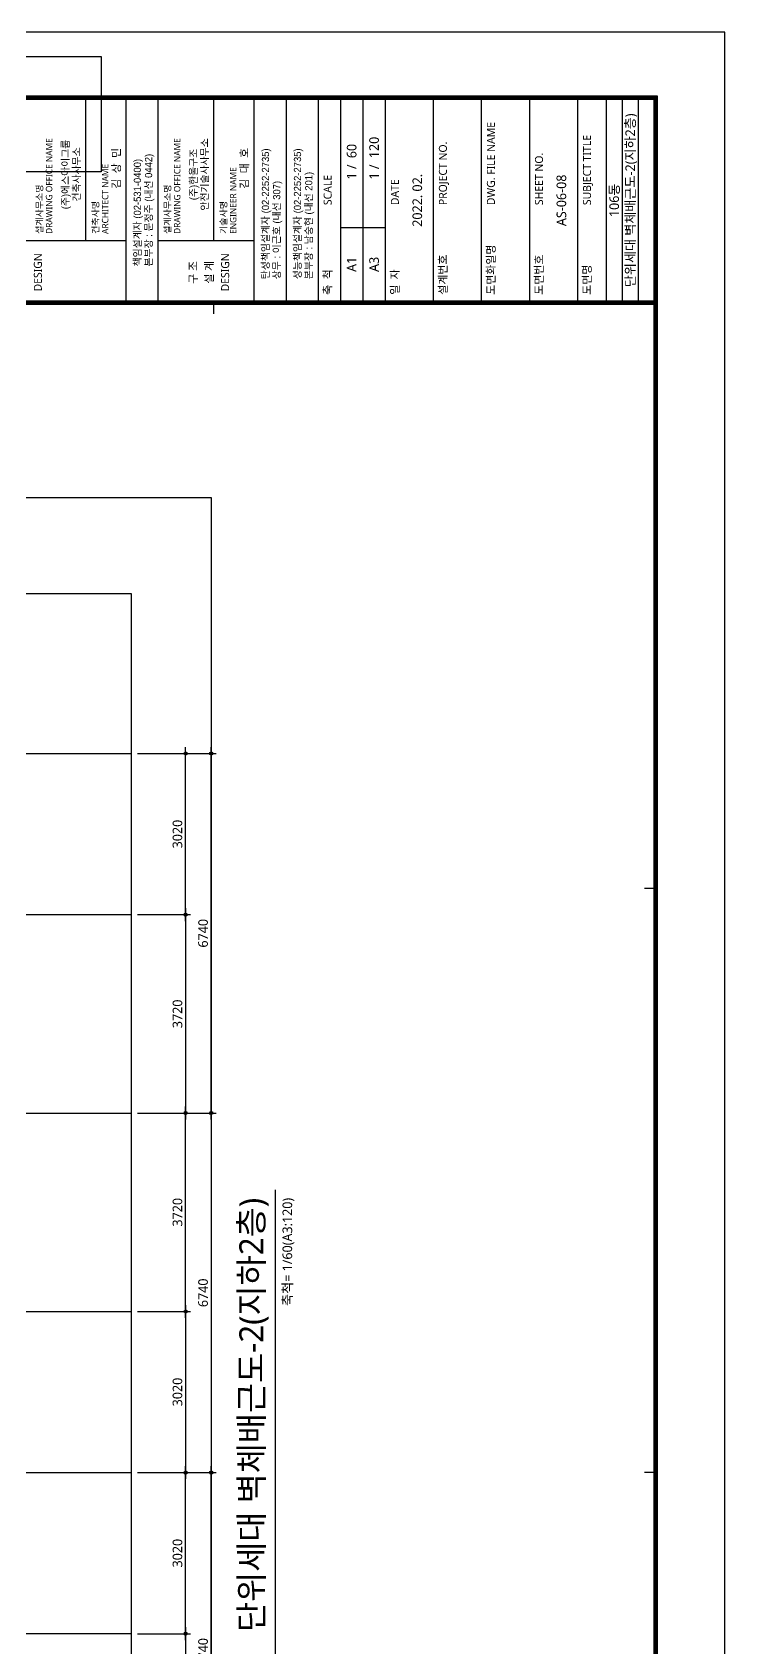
# Model space of a CAD drawing. Header units: millimetres. Extents: x 262481 to 2519995, y -394348 to 364571.
# Drawn here: x 345464 to 358437, y -331952 to -301669 of the extents above; entities that cross this region are included whole.
import ezdxf
from ezdxf.enums import TextEntityAlignment as Align

# ---------------------------------------------------------------- set-up
doc = ezdxf.new("R2010")
doc.units = ezdxf.units.MM
doc.header["$LTSCALE"] = 65
doc.linetypes.add('CEN', pattern=[62, 60, -1, 0, -1])
doc.linetypes.add('FORM_고양장항A-1BL-S-성능$0$HID', pattern=[2.3, 1.5, -0.8])
doc.layers.get('Defpoints').update_dxf_attribs({"color": 145})
for name, color, linetype in [('CEN', 1, 'CEN'), ('DIM', 7, 'Continuous'), ('FORM_고양장항A-1BL-S-성능$0$FORM', 7, 'Continuous'), ('FORM_고양장항A-1BL-S-성능$0$FTEXT', 3, 'Continuous'), ('FORM_고양장항A-1BL-S-성능$0$시흥장현 A-9BL(건축폼)$0$FORM TEXT', 7, 'Continuous')]:
    doc.layers.add(name, color=color, linetype=linetype)
doc.layers.add('DEFPOINT', color=144, linetype='Continuous', plot=False)
doc.layers.add('FORM_고양장항A-1BL-S-성능$0$DEFPOINT', color=144, linetype='Continuous', plot=False)
doc.layers.add('TEXT', color=3, linetype='Continuous', lineweight=9)
doc.styles.add('FORM_고양장항A-1BL-S-성능$0$맑은고딕', font='malgun.ttf')
doc.styles.add('FORM_고양장항A-1BL-S-성능$0$시흥장현 A-9BL(건축폼)$0$FORM-의정부고산(건축)$0$돋움', font='Dotum.ttf')
doc.styles.add('맑은고딕', font='malgun.ttf')
doc.dimstyles.new('DIM_60', dxfattribs={"dimscale": 60, "dimtxt": 3, "dimasz": 1, "dimexe": 1.5, "dimexo": 2, "dimgap": 1, "dimtad": 1, "dimdec": 0, "dimzin": 0, "dimdsep": 46, "dimtxsty": '맑은고딕', "dimblk1": 'DIMDOT', "dimblk2": 'DIMDOT', "dimsah": 1, "dimcen": 0.09, "dimdle": 2, "dimclrd": 7, "dimclre": 7, "dimclrt": 3, "dimadec": 0, "dimazin": 0, "dimtfac": 1, "dimtdec": 0, "dimtix": 1, "dimtmove": 2, "dimatfit": 3, "dimldrblk": 'DIMDOT', "dimfxl": 0, "dimtolj": 1, "dimtzin": 0, "dimarcsym": 0})
picture_1 = doc.add_image_def('image1.jpg', size_in_pixel=(2126, 2126))

# ---------------------------------------------------------------- blocks, each defined once
blk = doc.blocks.new('DIMDOT')
at = {"layer": 'DIM', "linetype": 'Continuous'}
blk.add_line((-2, 0), (2, 0), dxfattribs=at)
for radius in [0.5, 0.25]:
    blk.add_circle((0, 0), radius, dxfattribs=at)
blk = doc.blocks.new('*D219')
at = {"layer": 'Defpoints', "color": 0, "linetype": 'Continuous', "transparency": 16777216}
for p in [(347317, -328669), (348817, -328669), (347317, -335409)]:
    blk.add_point(p, dxfattribs=at)
at = {"layer": 'DIM', "color": 7, "linetype": 'Continuous', "lineweight": -2, "transparency": 16777216}
for p, q in [((347437, -328669), (348907, -328669)), ((348817, -335349), (348817, -328729)), ((347437, -335409), (348907, -335409))]:
    blk.add_line(p, q, dxfattribs=at)
at = {"layer": 'DIM', "color": 7, "linetype": 'Continuous', "lineweight": -2, "transparency": 16777216, "xscale": 60, "yscale": 60, "zscale": 60}
for p, rotation in [((348817, -328669), 90), ((348817, -335409), 270)]:
    blk.add_blockref('DIMDOT', p, dxfattribs=dict(at, rotation=rotation))
at = {"layer": 'DIM', "color": 3, "linetype": 'Continuous', "transparency": 16777216, "insert": (348664, -332039), "char_height": 180, "attachment_point": 5, "rotation": 90, "style": '맑은고딕'}
blk.add_mtext('\\A1;6740', dxfattribs=at)
blk = doc.blocks.new('*D220')
at = {"layer": 'Defpoints', "color": 0, "linetype": 'Continuous', "transparency": 16777216}
for p in [(347317, -328669), (348337, -328669), (347317, -331689)]:
    blk.add_point(p, dxfattribs=at)
at = {"layer": 'DIM', "color": 7, "linetype": 'Continuous', "lineweight": -2, "transparency": 16777216}
for p, q in [((347437, -328669), (348427, -328669)), ((348337, -331629), (348337, -328729)), ((347437, -331689), (348427, -331689))]:
    blk.add_line(p, q, dxfattribs=at)
at = {"layer": 'DIM', "color": 7, "linetype": 'Continuous', "lineweight": -2, "transparency": 16777216, "xscale": 60, "yscale": 60, "zscale": 60}
for p, rotation in [((348337, -328669), 90), ((348337, -331689), 270)]:
    blk.add_blockref('DIMDOT', p, dxfattribs=dict(at, rotation=rotation))
at = {"layer": 'DIM', "color": 3, "linetype": 'Continuous', "transparency": 16777216, "insert": (348184, -330179), "char_height": 180, "attachment_point": 5, "rotation": 90, "style": '맑은고딕'}
blk.add_mtext('\\A1;3020', dxfattribs=at)
blk = doc.blocks.new('*D221')
at = {"layer": 'Defpoints', "color": 0, "linetype": 'Continuous', "transparency": 16777216}
for p in [(347317, -331689), (347317, -335409), (348337, -335409)]:
    blk.add_point(p, dxfattribs=at)
at = {"layer": 'DIM', "color": 7, "linetype": 'Continuous', "lineweight": -2, "transparency": 16777216}
for p, q in [((347437, -331689), (348427, -331689)), ((348337, -331749), (348337, -335349)), ((347437, -335409), (348427, -335409))]:
    blk.add_line(p, q, dxfattribs=at)
at = {"layer": 'DIM', "color": 7, "linetype": 'Continuous', "lineweight": -2, "transparency": 16777216, "xscale": 60, "yscale": 60, "zscale": 60}
for p, rotation in [((348337, -331689), 90), ((348337, -335409), 270)]:
    blk.add_blockref('DIMDOT', p, dxfattribs=dict(at, rotation=rotation))
at = {"layer": 'DIM', "color": 3, "linetype": 'Continuous', "transparency": 16777216, "insert": (348184, -333549), "char_height": 180, "attachment_point": 5, "rotation": 90, "style": '맑은고딕'}
blk.add_mtext('\\A1;3720', dxfattribs=at)
blk = doc.blocks.new('*D222')
at = {"layer": 'Defpoints', "color": 0, "linetype": 'Continuous', "transparency": 16777216}
for p in [(347317, -315189), (348817, -315189), (347317, -321929)]:
    blk.add_point(p, dxfattribs=at)
at = {"layer": 'DIM', "color": 7, "linetype": 'Continuous', "lineweight": -2, "transparency": 16777216}
for p, q in [((347437, -315189), (348907, -315189)), ((348817, -321869), (348817, -315249)), ((347437, -321929), (348907, -321929))]:
    blk.add_line(p, q, dxfattribs=at)
at = {"layer": 'DIM', "color": 7, "linetype": 'Continuous', "lineweight": -2, "transparency": 16777216, "xscale": 60, "yscale": 60, "zscale": 60}
for p, rotation in [((348817, -315189), 90), ((348817, -321929), 270)]:
    blk.add_blockref('DIMDOT', p, dxfattribs=dict(at, rotation=rotation))
at = {"layer": 'DIM', "color": 3, "linetype": 'Continuous', "transparency": 16777216, "insert": (348664, -318559), "char_height": 180, "attachment_point": 5, "rotation": 90, "style": '맑은고딕'}
blk.add_mtext('\\A1;6740', dxfattribs=at)
blk = doc.blocks.new('*D223')
at = {"layer": 'Defpoints', "color": 0, "linetype": 'Continuous', "transparency": 16777216}
for p in [(347317, -315189), (348337, -315189), (347317, -318209)]:
    blk.add_point(p, dxfattribs=at)
at = {"layer": 'DIM', "color": 7, "linetype": 'Continuous', "lineweight": -2, "transparency": 16777216}
for p, q in [((347437, -315189), (348427, -315189)), ((348337, -318149), (348337, -315249)), ((347437, -318209), (348427, -318209))]:
    blk.add_line(p, q, dxfattribs=at)
at = {"layer": 'DIM', "color": 7, "linetype": 'Continuous', "lineweight": -2, "transparency": 16777216, "xscale": 60, "yscale": 60, "zscale": 60}
for p, rotation in [((348337, -315189), 90), ((348337, -318209), 270)]:
    blk.add_blockref('DIMDOT', p, dxfattribs=dict(at, rotation=rotation))
at = {"layer": 'DIM', "color": 3, "linetype": 'Continuous', "transparency": 16777216, "insert": (348184, -316699), "char_height": 180, "attachment_point": 5, "rotation": 90, "style": '맑은고딕'}
blk.add_mtext('\\A1;3020', dxfattribs=at)
blk = doc.blocks.new('*D224')
at = {"layer": 'Defpoints', "color": 0, "linetype": 'Continuous', "transparency": 16777216}
for p in [(347317, -318209), (347317, -321929), (348337, -321929)]:
    blk.add_point(p, dxfattribs=at)
at = {"layer": 'DIM', "color": 7, "linetype": 'Continuous', "lineweight": -2, "transparency": 16777216}
for p, q in [((347437, -318209), (348427, -318209)), ((348337, -318269), (348337, -321869)), ((347437, -321929), (348427, -321929))]:
    blk.add_line(p, q, dxfattribs=at)
at = {"layer": 'DIM', "color": 7, "linetype": 'Continuous', "lineweight": -2, "transparency": 16777216, "xscale": 60, "yscale": 60, "zscale": 60}
for p, rotation in [((348337, -318209), 90), ((348337, -321929), 270)]:
    blk.add_blockref('DIMDOT', p, dxfattribs=dict(at, rotation=rotation))
at = {"layer": 'DIM', "color": 3, "linetype": 'Continuous', "transparency": 16777216, "insert": (348184, -320069), "char_height": 180, "attachment_point": 5, "rotation": 90, "style": '맑은고딕'}
blk.add_mtext('\\A1;3720', dxfattribs=at)
blk = doc.blocks.new('*D225')
at = {"layer": 'Defpoints', "color": 0, "linetype": 'Continuous', "transparency": 16777216}
for p in [(347317, -321929), (347317, -328669), (348817, -328669)]:
    blk.add_point(p, dxfattribs=at)
at = {"layer": 'DIM', "color": 7, "linetype": 'Continuous', "lineweight": -2, "transparency": 16777216}
for p, q in [((347437, -321929), (348907, -321929)), ((348817, -321989), (348817, -328609)), ((347437, -328669), (348907, -328669))]:
    blk.add_line(p, q, dxfattribs=at)
at = {"layer": 'DIM', "color": 7, "linetype": 'Continuous', "lineweight": -2, "transparency": 16777216, "xscale": 60, "yscale": 60, "zscale": 60}
for p, rotation in [((348817, -321929), 90), ((348817, -328669), 270)]:
    blk.add_blockref('DIMDOT', p, dxfattribs=dict(at, rotation=rotation))
at = {"layer": 'DIM', "color": 3, "linetype": 'Continuous', "transparency": 16777216, "insert": (348664, -325299), "char_height": 180, "attachment_point": 5, "rotation": 90, "style": '맑은고딕'}
blk.add_mtext('\\A1;6740', dxfattribs=at)
blk = doc.blocks.new('*D226')
at = {"layer": 'Defpoints', "color": 0, "linetype": 'Continuous', "transparency": 16777216}
for p in [(347317, -325649), (347317, -328669), (348337, -328669)]:
    blk.add_point(p, dxfattribs=at)
at = {"layer": 'DIM', "color": 7, "linetype": 'Continuous', "lineweight": -2, "transparency": 16777216}
for p, q in [((347437, -325649), (348427, -325649)), ((348337, -325709), (348337, -328609)), ((347437, -328669), (348427, -328669))]:
    blk.add_line(p, q, dxfattribs=at)
at = {"layer": 'DIM', "color": 7, "linetype": 'Continuous', "lineweight": -2, "transparency": 16777216, "xscale": 60, "yscale": 60, "zscale": 60}
for p, rotation in [((348337, -325649), 90), ((348337, -328669), 270)]:
    blk.add_blockref('DIMDOT', p, dxfattribs=dict(at, rotation=rotation))
at = {"layer": 'DIM', "color": 3, "linetype": 'Continuous', "transparency": 16777216, "insert": (348184, -327159), "char_height": 180, "attachment_point": 5, "rotation": 90, "style": '맑은고딕'}
blk.add_mtext('\\A1;3020', dxfattribs=at)
blk = doc.blocks.new('*D227')
at = {"layer": 'Defpoints', "color": 0, "linetype": 'Continuous', "transparency": 16777216}
for p in [(347317, -321929), (348337, -321929), (347317, -325649)]:
    blk.add_point(p, dxfattribs=at)
at = {"layer": 'DIM', "color": 7, "linetype": 'Continuous', "lineweight": -2, "transparency": 16777216}
for p, q in [((347437, -321929), (348427, -321929)), ((348337, -325589), (348337, -321989)), ((347437, -325649), (348427, -325649))]:
    blk.add_line(p, q, dxfattribs=at)
at = {"layer": 'DIM', "color": 7, "linetype": 'Continuous', "lineweight": -2, "transparency": 16777216, "xscale": 60, "yscale": 60, "zscale": 60}
for p, rotation in [((348337, -321929), 90), ((348337, -325649), 270)]:
    blk.add_blockref('DIMDOT', p, dxfattribs=dict(at, rotation=rotation))
at = {"layer": 'DIM', "color": 3, "linetype": 'Continuous', "transparency": 16777216, "insert": (348184, -323789), "char_height": 180, "attachment_point": 5, "rotation": 90, "style": '맑은고딕'}
blk.add_mtext('\\A1;3720', dxfattribs=at)
blk = doc.blocks.new('FORM_고양장항A-1BL-S-성능')
at = {"layer": 'FORM_고양장항A-1BL-S-성능$0$DEFPOINT', "color": 1}
for p, q in [((753, 159.5), (756, 159.5)), ((391, 22), (391, 25)), ((573.5, 22), (573.5, 25))]:
    blk.add_line(p, q, dxfattribs=at)
at = {"layer": 'FORM_고양장항A-1BL-S-성능$0$DEFPOINT', "linetype": 'FORM_고양장항A-1BL-S-성능$0$HID'}
for p, q in [((820, 37), (757, 37)), ((820, 32), (757, 32)), ((820, 27), (757, 27))]:
    blk.add_line(p, q, dxfattribs=at)
at = {"layer": 'FORM_고양장항A-1BL-S-성능$0$DEFPOINT'}
blk.add_lwpolyline([(0, 594), (0, 0), (841, 0), (841, 594), (0, 594)], dxfattribs=at)
at = {"layer": 'FORM_고양장항A-1BL-S-성능$0$FORM'}
for p, q in [((776, 247), (776, 187)), ((776, 199.5), (820, 199.5)), ((820, 187), (757, 187)), ((820, 177), (757, 177)), ((776, 177), (776, 147)), ((776, 159.5), (820, 159.5)), ((820, 147), (757, 147)), ((820, 137), (757, 137)), ((820, 127), (757, 127)), ((820, 127), (757, 127)), ((820, 120), (757, 120)), ((780, 120), (780, 106)), ((820, 113), (757, 113)), ((820, 106), (757, 106)), ((820, 91), (757, 91)), ((820, 76), (757, 76)), ((820, 61), (757, 61)), ((820, 46), (757, 46))]:
    blk.add_line(p, q, dxfattribs=at)
for points in [[(25, 573), (25, 21), (757, 21), (757, 573)], [(26, 572), (26, 22), (756, 22), (756, 572)], [(757, 572), (757, 22), (820, 22), (820, 572)]]:
    blk.add_lwpolyline(points, close=True, dxfattribs=at)
at = {"layer": 'FORM_고양장항A-1BL-S-성능$0$FORM', "const_width": 1}
blk.add_lwpolyline([(25.5, 572.5), (25.5, 21.5), (756.5, 21.5), (756.5, 572.5)], close=True, dxfattribs=at)
blk.add_lwpolyline([(757, 21.5), (820.5, 21.5), (820.5, 572.5), (757, 572.5)], dxfattribs=at)
at = {"layer": 'FORM_고양장항A-1BL-S-성능$0$FORM'}
blk.add_lwpolyline([(757, 21), (821, 21), (821, 573), (757, 573)], dxfattribs=at)
at = {"layer": 'FORM_고양장항A-1BL-S-성능$0$FTEXT', "style": 'FORM_고양장항A-1BL-S-성능$0$맑은고딕'}
for s, height, p in [('DESIGN', 2.5, (766, 214.5)), ('김  상  민', 2.5, (798.5, 190)), ('구 조', 2.5, (766, 166)), ('설 계', 2.5, (766, 161)), ('DESIGN', 2.5, (766, 156)), ('김  대  호', 2.5, (798.5, 150)), ('A1', 3, (768.5, 116.5)), ('A3', 3, (768.5, 109.5)), ('2022. 02.', 3, (788.5, 96))]:
    blk.add_text(s, height=height, dxfattribs=at).set_placement(p, align=Align.MIDDLE_CENTER)
for s, height, p in [('설계사무소명', 2, (778, 214)), ('DRAWING OFFICE NAME', 2, (778, 211)), ('건축사명', 2, (778, 196.5)), ('ARCHITECT NAME', 2, (778, 193.5)), ('설계사무소명', 2, (778, 174)), ('DRAWING OFFICE NAME', 2, (778, 171)), ('기술사명', 2, (778, 156.5)), ('ENGINEER NAME', 2, (778, 153.5)), ('축  척', 2.5, (759, 124)), ('SCALE', 2.5, (787, 124)), ('1 /', 3, (795, 116.5)), ('1 /', 3, (795, 109.5)), ('일  자', 2.5, (759, 103)), ('DATE', 2.5, (787, 103)), ('설계번호', 2.5, (759, 88)), ('PROJECT NO.', 2.5, (787, 88)), ('도면화일명', 2.5, (759, 73)), ('DWG. FILE NAME', 2.5, (787, 73)), ('도면번호', 2.5, (759, 58)), ('SHEET NO.', 2.5, (787, 58)), ('도면명', 2.5, (759, 43)), ('SUBJECT TITLE', 2.5, (787, 43))]:
    blk.add_text(s, height=height, dxfattribs=at).set_placement(p, align=Align.MIDDLE_LEFT)
at = {"layer": 'FORM_고양장항A-1BL-S-성능$0$시흥장현 A-9BL(건축폼)$0$FORM TEXT', "color": 3, "style": 'FORM_고양장항A-1BL-S-성능$0$시흥장현 A-9BL(건축폼)$0$FORM-의정부고산(건축)$0$돋움'}
for s, p in [('(주)에스아이그룹', (796.59, 205.91)), ('건축사사무소', (796.59, 202.41)), ('(주)한울구조', (796.59, 165.91)), ('안전기술사사무소', (796.59, 162.41))]:
    blk.add_text(s, height=2.25, dxfattribs=at).set_placement(p, align=Align.MIDDLE_CENTER)
for s, p in [('책임설계자 (02-531-0400)', (767.85, 182.29)), ('본부장 : 문정주 (내선 0442)', (767.85, 178.79)), ('상무 : 이근호 (내선 307)', (763.85, 138.79)), ('탄성책임설계자 (02-2252-2735)', (763.85, 142.29)), ('성능책임설계자 (02-2252-2735)', (763.85, 132.29)), ('본부장 : 남숭현 (내선 201)', (763.85, 128.79))]:
    blk.add_text(s, height=2.25, dxfattribs=at).set_placement(p)
at = {"color": 7, "true_color": 0xffffff}
image = blk.add_image(picture_1, insert=(797.45, 194.73), size_in_units=(36, 36), dxfattribs=at)
image.dxf.flags = 7

msp = doc.modelspace()

# ---------------------------------------------------------------- linework, layer by layer
at = {"layer": 'CEN'}
for p, q in [((345317.4, -315188.8), (347317.4, -315188.8)), ((345317.4, -318208.8), (347317.4, -318208.8)), ((345317.4, -321928.8), (347317.4, -321928.8)), ((345317.4, -325648.8), (347317.4, -325648.8)), ((345317.4, -328668.8), (347317.4, -328668.8)), ((345317.4, -331688.8), (347317.4, -331688.8))]:
    msp.add_line(p, q, dxfattribs=at)
at = {"layer": 'DEFPOINT'}
msp.add_line((350017.4, -323368.8), (350017.4, -333968.8), dxfattribs=at)
for points in [[(331252.4, -346948.8), (331252.4, -310388.8), (348817.4, -310388.8), (348817.4, -346948.8)], [(332752.4, -345148.8), (332752.4, -312188.8), (347317.4, -312188.8), (347317.4, -345148.8)]]:
    msp.add_lwpolyline(points, close=True, dxfattribs=at)
at = {"layer": 'TEXT'}
msp.add_line((350017.4, -332768.8), (350017.4, -323368.8), dxfattribs=at)

# ---------------------------------------------------------------- block references
at = {"xscale": 60, "yscale": 60, "zscale": 60, "rotation": 90}
msp.add_blockref('FORM_고양장항A-1BL-S-성능', (358437.4, -352128.8), dxfattribs=at)

# ---------------------------------------------------------------- texts
at = {"layer": 'TEXT', "style": '맑은고딕'}
for s, p in [('단위세대 벽체배근도-2(지하2층)', (356667.4, -304818.8)), ('AS-06-08', (355377.4, -304818.8)), ('106동', (356367.4, -304818.8))]:
    msp.add_text(s, height=180, rotation=90, dxfattribs=at).set_placement(p, align=Align.MIDDLE_CENTER)
for s, p in [('120', (351867.4, -304028.8)), ('60', (351447.4, -304028.8))]:
    msp.add_text(s, height=180, rotation=90, dxfattribs=at).set_placement(p, align=Align.MIDDLE_LEFT)
for s, height, p in [('단위세대 벽체배근도-2(지하2층)', 450, (349567.4, -323518.8)), ('축척= 1/60(A3:120)', 180, (350242.4, -323518.8))]:
    msp.add_text(s, height=height, rotation=90, dxfattribs=at).set_placement(p, align=Align.MIDDLE_RIGHT)

# ---------------------------------------------------------------- dimensions: what is measured, and where the dimension line sits
at = {"layer": 'DIM', "linetype": 'Continuous'}
for base, p1, p2, angle, picture, middle in [((348817.4, -315188.8), (347317.4, -321928.8), (347317.4, -315188.8), 90, '*D222', (348664.4, -318558.8)), ((348337.4, -315188.8), (347317.4, -318208.8), (347317.4, -315188.8), 90, '*D223', (348184.4, -316698.8)), ((348337.4, -321928.8), (347317.4, -318208.8), (347317.4, -321928.8), 270, '*D224', (348184.4, -320068.8)), ((348817.4, -328668.8), (347317.4, -321928.8), (347317.4, -328668.8), 270, '*D225', (348664.4, -325298.8)), ((348337.4, -321928.8), (347317.4, -325648.8), (347317.4, -321928.8), 90, '*D227', (348184.4, -323788.8)), ((348337.4, -328668.8), (347317.4, -325648.8), (347317.4, -328668.8), 270, '*D226', (348184.4, -327158.8)), ((348817.4, -328668.8), (347317.4, -335408.8), (347317.4, -328668.8), 90, '*D219', (348664.4, -332038.8)), ((348337.4, -328668.8), (347317.4, -331688.8), (347317.4, -328668.8), 90, '*D220', (348184.4, -330178.8)), ((348337.4, -335408.8), (347317.4, -331688.8), (347317.4, -335408.8), 270, '*D221', (348184.4, -333548.8))]:
    dim = msp.add_linear_dim(base=base, p1=p1, p2=p2, angle=angle, dimstyle='DIM_60', dxfattribs=at)
    dim.commit()
    dim.dimension.update_dxf_attribs({"geometry": picture, "text_midpoint": middle})

doc.saveas('drawing.dxf')
